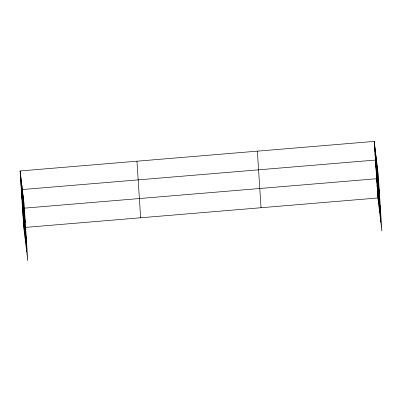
<?xml version="1.0" encoding="UTF-8"?>
<svg xmlns="http://www.w3.org/2000/svg" width="402" height="402" viewBox="0 0 402 402"><rect width="100%" height="100%" fill="white"/><g stroke="black" fill="none" stroke-linecap="round" stroke-linejoin="round"><path stroke-width="0.6" d="M20.1 170.961L24.1 204.025L27.783 260.602L23.783 227.537L20.1 170.961L374.217 141.398L378.217 174.463L381.9 231.039L377.9 197.975L374.217 141.398M24.356 208.151L376.649 178.739L380.649 211.804M25.607 227.386L377.9 197.975M374.624 147.619L375.307 153.288M375.026 153.845L375.714 159.514M379.433 193.131L375.433 160.066L21.316 189.633L25.316 222.698M375.835 166.292L376.523 171.955M376.242 172.513L376.93 178.181M377.066 185.151L377.749 190.814M377.483 191.563L378.166 197.226M20.507 177.187L21.19 182.855M20.909 183.407L21.597 189.076M21.718 195.854L22.406 201.523M22.125 202.08L22.808 207.744M22.532 208.301L26.532 241.366M22.949 214.713L23.633 220.381M23.366 221.125L24.05 226.793M377.126 165.423L380.805 221.994M375.996 156.107L379.679 212.683M374.905 147.067L378.583 203.638M257.36 151.157L261.039 207.728M136.956 161.207L140.64 217.778M23.009 194.985L26.688 251.562M21.879 185.669L25.562 242.245M20.783 176.629L24.467 233.205"/></g></svg>
